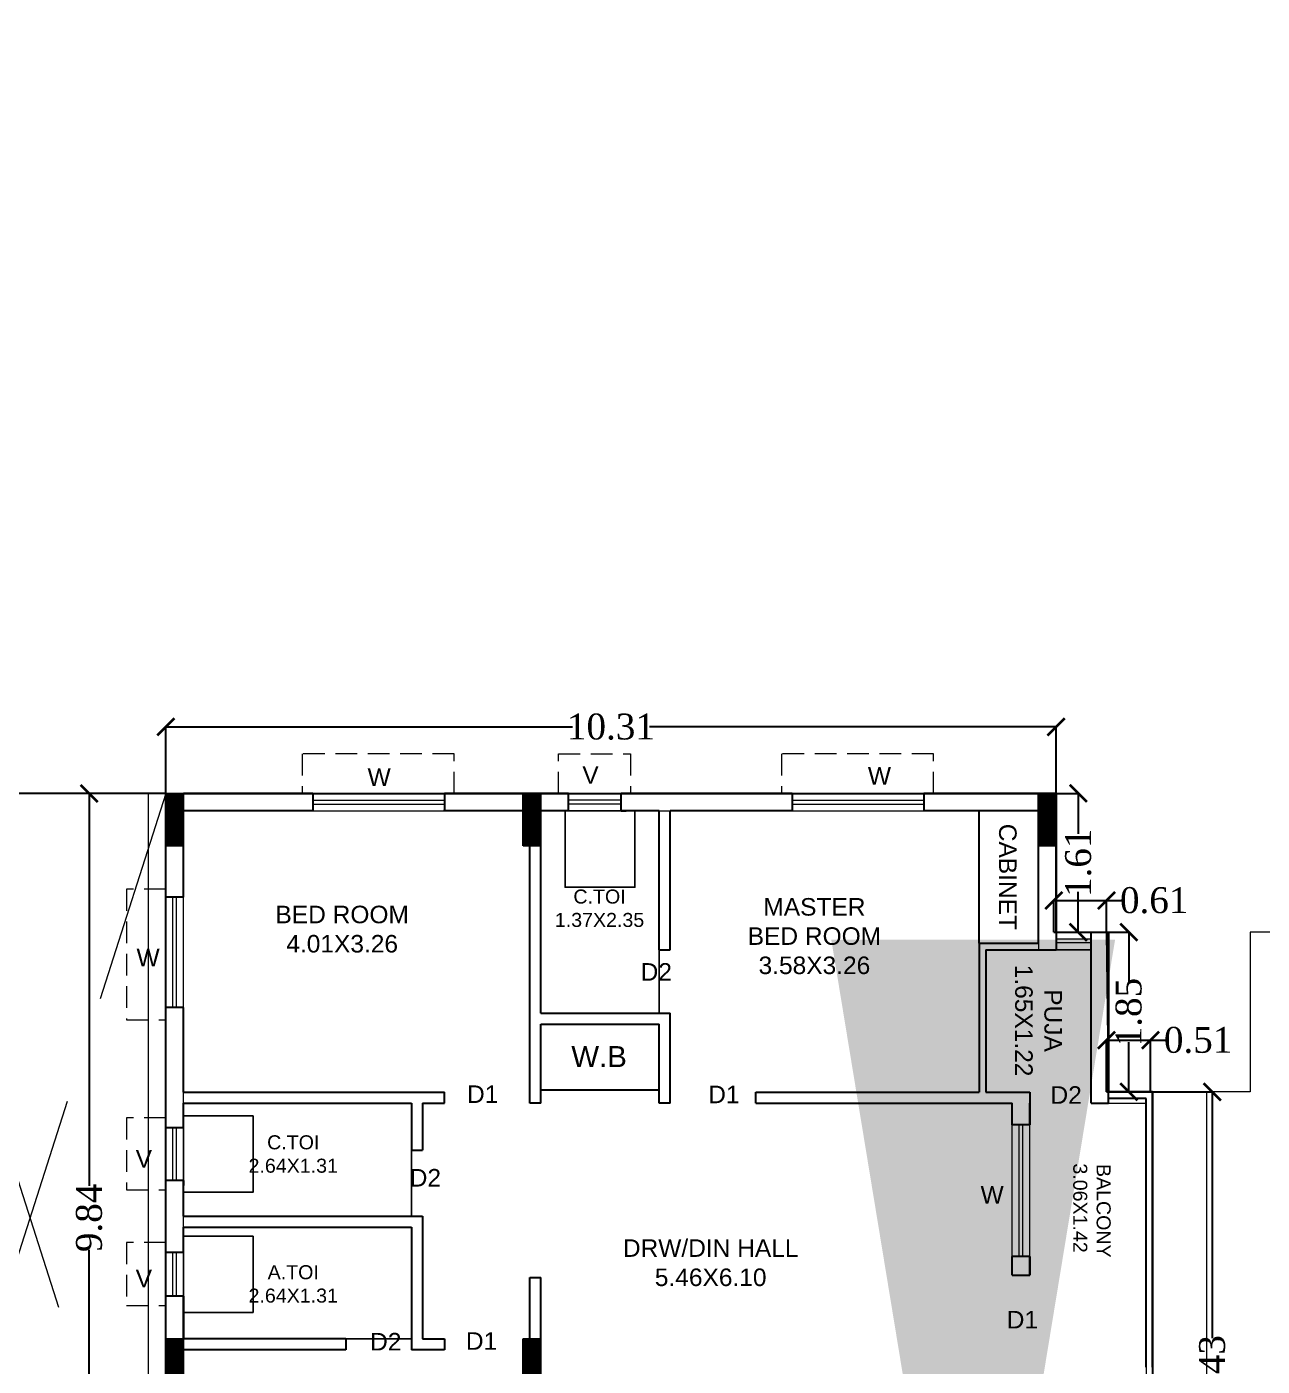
# Model space of a CAD drawing. Header units: metres. Extents: x 0 to 63445, y 32361 to 32804.
# Drawn here: x 63221.23 to 63235.55, y 32675.75 to 32691.27 of the extents above; entities that cross this region are included whole.
import ezdxf

# ---------------------------------------------------------------- set-up
doc = ezdxf.new("R2010")
doc.units = ezdxf.units.M
doc.header["$MEASUREMENT"] = 0
doc.header["$PDMODE"] = 34
doc.header["$PDSIZE"] = -10
for name, pattern in [('CONTINULUS', [0]), ('DASHED', [0.75, 0.5, -0.25]), ('DASHED2', [0.375, 0.25, -0.125])]:
    doc.linetypes.add(name, pattern=pattern)
doc.layers.get('0').update_dxf_attribs({"lineweight": 25})
doc.layers.add('BLK_1_FLR_3_BATH', color=3, linetype='Continuous', plot=False)
doc.layers.add('BLK_1_FLR_3_WATER_CLOSET', color=2, linetype='Continuous', plot=False)
for name, color, linetype, lineweight in [('BLK_1_FLR_3_BLT_UP_AREA', 14, 'DASHED', 9), ('BLK_1_FLR_3_BLT_UP_AREA_DEDUCT', 14, 'DASHED', 9), ('BLK_1_FLR_3_UNITFA', 7, 'Continuous', 0), ('COLUMN', 1, 'Continuous', 30), ('DIM', 56, 'Continuous', 20), ('hatch', 251, 'Continuous', 20), ('TEXT-2', 65, 'Continuous', 18), ('wall', 7, 'Continuous', 30), ('window', 154, 'Continuous', 9)]:
    doc.layers.add(name, color=color, linetype=linetype, lineweight=lineweight)
doc.layers.add('text', color=65, linetype='Continuous')
doc.styles.add('AutoDCRFont', font='arial.ttf')
doc.styles.add('small int', font='arial.ttf', dxfattribs={"height": 18})
doc.styles.get("Standard").update_dxf_attribs({"font": 'arial.ttf', "height": 0.4})
doc.styles.add('TNR', font='times.ttf', dxfattribs={"height": 0.5})
doc.dimstyles.new('ARCHANA', dxfattribs={"dimscale": 0, "dimtxt": 0.5, "dimasz": 0.5, "dimexe": 0, "dimexo": 0, "dimgap": 0, "dimtad": 0, "dimzin": 0, "dimdsep": 46, "dimtxsty": 'TNR', "dimblk": 'ARCHTICK', "dimcen": 0.09, "dimclrd": 36, "dimclre": 36, "dimclrt": 7, "dimadec": 0, "dimazin": 0, "dimtfac": 1, "dimtofl": 0, "dimtmove": 0, "dimatfit": 3, "dimldrblk": 'ARCHTICK', "dimfxl": 1, "dimfrac": 2, "dimtolj": 1, "dimtzin": 0, "dimlwd": -1, "dimlwe": -1, "dimarcsym": 0})
doc.dimstyles.new('STD', dxfattribs={"dimtxt": 10, "dimasz": 10, "dimexe": 0, "dimexo": 0, "dimgap": 0.09, "dimtad": 0, "dimdec": 0, "dimzin": 0, "dimdsep": 46, "dimlunit": 4, "dimtxsty": 'small int', "dimcen": 0.09, "dimclrd": 75, "dimclre": 75, "dimadec": 0, "dimazin": 0, "dimtfac": 1, "dimtdec": 0, "dimtofl": 0, "dimtmove": 0, "dimatfit": 3, "dimfxl": 1, "dimtolj": 1, "dimtzin": 0, "dimarcsym": 0})

# ---------------------------------------------------------------- blocks, each defined once
blk = doc.blocks.new('A$C7D115503')
at = {"layer": 'COLUMN', "ltscale": 3}
h = blk.add_hatch(dxfattribs=at)
h.set_pattern_fill('ANSI31', color=256, style=0)
h.paths.add_polyline_path([(-14.36, -11.59), (-6.36, -11.59), (-6.36, 12.41), (-14.36, 12.41)])
at = {"layer": 'COLUMN', "ltscale": 0.05}
for p, q in [((-14.36, 12.41), (-6.36, 12.41)), ((-14.36, 12.41), (-14.36, -11.59)), ((-6.36, 12.41), (-6.36, -11.59)), ((-6.36, -11.59), (-14.36, -11.59))]:
    blk.add_line(p, q, dxfattribs=at)
blk = doc.blocks.new('_ArchTick')
at = {"color": 0, "linetype": 'ByBlock', "const_width": 0.15}
blk.add_lwpolyline([(-0.5, -0.5), (0.5, 0.5)], dxfattribs=at)
blk = doc.blocks.new('*D783')
at = {"layer": 'Defpoints', "color": 0, "ltscale": 0.5, "transparency": 16777216}
for p in [(63221.955, 32682.389), (63222.843, 32682.389), (63222.843, 32672.551)]:
    blk.add_point(p, dxfattribs=at)
at = {"layer": 'wall', "color": 36, "ltscale": 0.5, "transparency": 16777216}
for p, q in [((63222.843, 32682.389), (63221.955, 32682.389)), ((63221.955, 32682.389), (63221.955, 32677.841)), ((63221.955, 32672.551), (63221.955, 32677.099)), ((63222.843, 32672.551), (63221.955, 32672.551))]:
    blk.add_line(p, q, dxfattribs=at)
at = {"layer": 'wall', "color": 36, "ltscale": 0.5, "transparency": 16777216, "xscale": 0.2, "yscale": 0.2, "zscale": 0.2}
for p, rotation in [((63221.955, 32682.389), 90), ((63221.955, 32672.551), 270)]:
    blk.add_blockref('_ArchTick', p, dxfattribs=dict(at, rotation=rotation))
at = {"layer": 'wall', "color": 7, "ltscale": 0.5, "transparency": 16777216, "insert": (63221.955, 32677.47), "char_height": 0.5, "attachment_point": 5, "rotation": 90, "style": 'TNR'}
blk.add_mtext('\\A1;{\\H0.6x;9.84}', dxfattribs=at)
blk = doc.blocks.new('*D784')
at = {"layer": 'Defpoints', "color": 0, "ltscale": 0.5, "transparency": 16777216}
for p in [(63233.157, 32683.161), (63222.843, 32682.389), (63233.157, 32682.389)]:
    blk.add_point(p, dxfattribs=at)
at = {"layer": 'wall', "color": 36, "ltscale": 0.5, "transparency": 16777216}
for p, q in [((63222.843, 32682.389), (63222.843, 32683.161)), ((63222.843, 32683.161), (63227.554, 32683.161)), ((63233.157, 32683.161), (63228.445, 32683.161)), ((63233.157, 32682.389), (63233.157, 32683.161))]:
    blk.add_line(p, q, dxfattribs=at)
at = {"layer": 'wall', "color": 36, "ltscale": 0.5, "transparency": 16777216, "xscale": 0.2, "yscale": 0.2, "zscale": 0.2, "rotation": 180}
blk.add_blockref('_ArchTick', (63222.843, 32683.161), dxfattribs=at)
at = {"layer": 'wall', "color": 36, "ltscale": 0.5, "transparency": 16777216, "xscale": 0.2, "yscale": 0.2, "zscale": 0.2}
blk.add_blockref('_ArchTick', (63233.157, 32683.161), dxfattribs=at)
at = {"layer": 'wall', "color": 7, "ltscale": 0.5, "transparency": 16777216, "insert": (63228, 32683.161), "char_height": 0.5, "attachment_point": 5, "style": 'TNR'}
blk.add_mtext('\\A1;{\\H0.6x;10.31}', dxfattribs=at)
blk = doc.blocks.new('*D740')
at = {"layer": 'Defpoints', "color": 0, "ltscale": 0.5, "transparency": 16777216}
for p in [(63234.251, 32678.93), (63234.967, 32678.93), (63234.251, 32672.5)]:
    blk.add_point(p, dxfattribs=at)
at = {"layer": 'wall', "color": 36, "ltscale": 0.5, "transparency": 16777216}
for p, q in [((63234.251, 32678.93), (63234.967, 32678.93)), ((63234.967, 32678.93), (63234.967, 32676.075)), ((63234.967, 32672.5), (63234.967, 32675.355)), ((63234.251, 32672.5), (63234.967, 32672.5))]:
    blk.add_line(p, q, dxfattribs=at)
at = {"layer": 'wall', "color": 36, "ltscale": 0.5, "transparency": 16777216, "xscale": 0.2, "yscale": 0.2, "zscale": 0.2}
for p, rotation in [((63234.967, 32678.93), 90), ((63234.967, 32672.5), 270)]:
    blk.add_blockref('_ArchTick', p, dxfattribs=dict(at, rotation=rotation))
at = {"layer": 'wall', "color": 7, "ltscale": 0.5, "transparency": 16777216, "insert": (63234.967, 32675.715), "char_height": 0.5, "attachment_point": 5, "rotation": 90, "style": 'TNR'}
blk.add_mtext('\\A1;{\\H0.6x;6.43}', dxfattribs=at)
blk = doc.blocks.new('*D741')
at = {"layer": 'Defpoints', "color": 0, "ltscale": 0.5, "transparency": 16777216}
for p in [(63234.251, 32679.53), (63233.741, 32678.93), (63234.251, 32678.93)]:
    blk.add_point(p, dxfattribs=at)
at = {"layer": 'wall', "color": 36, "ltscale": 0.5, "transparency": 16777216}
for p, q in [((63233.741, 32678.93), (63233.741, 32679.53)), ((63233.741, 32679.53), (63234.251, 32679.53)), ((63234.251, 32678.93), (63234.251, 32679.53)), ((63234.251, 32679.53), (63234.451, 32679.53))]:
    blk.add_line(p, q, dxfattribs=at)
at = {"layer": 'wall', "color": 36, "ltscale": 0.5, "transparency": 16777216, "xscale": 0.2, "yscale": 0.2, "zscale": 0.2, "rotation": 180}
blk.add_blockref('_ArchTick', (63233.741, 32679.53), dxfattribs=at)
at = {"layer": 'wall', "color": 36, "ltscale": 0.5, "transparency": 16777216, "xscale": 0.2, "yscale": 0.2, "zscale": 0.2}
blk.add_blockref('_ArchTick', (63234.251, 32679.53), dxfattribs=at)
at = {"layer": 'wall', "color": 7, "ltscale": 0.5, "transparency": 16777216, "insert": (63234.803, 32679.53), "char_height": 0.5, "attachment_point": 5, "style": 'TNR'}
blk.add_mtext('\\A1;{\\H0.6x;0.51}', dxfattribs=at)
blk = doc.blocks.new('*D742')
at = {"layer": 'Defpoints', "color": 0, "ltscale": 0.5, "transparency": 16777216}
for p in [(63233.741, 32680.78), (63234, 32680.78), (63233.741, 32678.93)]:
    blk.add_point(p, dxfattribs=at)
at = {"layer": 'wall', "color": 36, "ltscale": 0.5, "transparency": 16777216}
for p, q in [((63233.741, 32680.78), (63234, 32680.78)), ((63234, 32680.78), (63234, 32680.203)), ((63234, 32678.93), (63234, 32679.508)), ((63233.741, 32678.93), (63234, 32678.93))]:
    blk.add_line(p, q, dxfattribs=at)
at = {"layer": 'wall', "color": 36, "ltscale": 0.5, "transparency": 16777216, "xscale": 0.2, "yscale": 0.2, "zscale": 0.2}
for p, rotation in [((63234, 32680.78), 90), ((63234, 32678.93), 270)]:
    blk.add_blockref('_ArchTick', p, dxfattribs=dict(at, rotation=rotation))
at = {"layer": 'wall', "color": 7, "ltscale": 0.5, "transparency": 16777216, "insert": (63234, 32679.855), "char_height": 0.5, "attachment_point": 5, "rotation": 90, "style": 'TNR'}
blk.add_mtext('\\A1;{\\H0.6x;1.85}', dxfattribs=at)
blk = doc.blocks.new('*D743')
at = {"layer": 'Defpoints', "color": 0, "ltscale": 0.5, "transparency": 16777216}
for p in [(63233.131, 32681.149), (63233.131, 32680.78), (63233.741, 32680.78)]:
    blk.add_point(p, dxfattribs=at)
at = {"layer": 'wall', "color": 36, "ltscale": 0.5, "transparency": 16777216}
for p, q in [((63233.131, 32680.78), (63233.131, 32681.149)), ((63233.131, 32681.149), (63233.741, 32681.149)), ((63233.741, 32680.78), (63233.741, 32681.149)), ((63233.741, 32681.149), (63233.941, 32681.149))]:
    blk.add_line(p, q, dxfattribs=at)
at = {"layer": 'wall', "color": 36, "ltscale": 0.5, "transparency": 16777216, "xscale": 0.2, "yscale": 0.2, "zscale": 0.2, "rotation": 180}
blk.add_blockref('_ArchTick', (63233.131, 32681.149), dxfattribs=at)
at = {"layer": 'wall', "color": 36, "ltscale": 0.5, "transparency": 16777216, "xscale": 0.2, "yscale": 0.2, "zscale": 0.2}
blk.add_blockref('_ArchTick', (63233.741, 32681.149), dxfattribs=at)
at = {"layer": 'wall', "color": 7, "ltscale": 0.5, "transparency": 16777216, "insert": (63234.294, 32681.149), "char_height": 0.5, "attachment_point": 5, "style": 'TNR'}
blk.add_mtext('\\A1;{\\H0.6x;0.61}', dxfattribs=at)
blk = doc.blocks.new('*D744')
at = {"layer": 'Defpoints', "color": 0, "ltscale": 0.5, "transparency": 16777216}
for p in [(63233.131, 32682.389), (63233.415, 32682.389), (63233.131, 32680.78)]:
    blk.add_point(p, dxfattribs=at)
at = {"layer": 'wall', "color": 36, "ltscale": 0.5, "transparency": 16777216}
for p, q in [((63233.131, 32682.389), (63233.415, 32682.389)), ((63233.415, 32682.389), (63233.415, 32681.92)), ((63233.415, 32680.78), (63233.415, 32681.25)), ((63233.131, 32680.78), (63233.415, 32680.78))]:
    blk.add_line(p, q, dxfattribs=at)
at = {"layer": 'wall', "color": 36, "ltscale": 0.5, "transparency": 16777216, "xscale": 0.2, "yscale": 0.2, "zscale": 0.2}
for p, rotation in [((63233.415, 32682.389), 90), ((63233.415, 32680.78), 270)]:
    blk.add_blockref('_ArchTick', p, dxfattribs=dict(at, rotation=rotation))
at = {"layer": 'wall', "color": 7, "ltscale": 0.5, "transparency": 16777216, "insert": (63233.415, 32681.585), "char_height": 0.5, "attachment_point": 5, "rotation": 90, "style": 'TNR'}
blk.add_mtext('\\A1;{\\H0.6x;1.61}', dxfattribs=at)
blk = doc.blocks.new('*D876')
at = {"layer": 'Defpoints', "color": 0, "ltscale": 3, "transparency": 16777216}
for p in [(0.832, 32691.245), (63267.277, 32691.245), (0, 32678.494)]:
    blk.add_point(p, dxfattribs=at)
at = {"layer": 'DIM', "ltscale": 3, "transparency": 16777216}
for p, q in [((5.832, 32691.245), (0.832, 32691.245)), ((0.832, 32691.245), (0.832, 32685.264)), ((0.832, 32678.494), (0.832, 32684.475)), ((0, 32678.494), (0.832, 32678.494))]:
    blk.add_line(p, q, dxfattribs=at)
at = {"layer": 'DIM', "ltscale": 3, "transparency": 16777216, "xscale": 0.05, "yscale": 0.05, "zscale": 0.05}
for p, rotation in [((0.832, 32691.245), 90), ((0.832, 32678.494), 270)]:
    blk.add_blockref('_ArchTick', p, dxfattribs=dict(at, rotation=rotation))
at = {"layer": 'DIM', "color": 7, "ltscale": 3, "transparency": 16777216, "insert": (0.832, 32684.87), "char_height": 0.4, "attachment_point": 5, "rotation": 90}
blk.add_mtext('\\A1;{\\H0.6x;12.75}', dxfattribs=at)

msp = doc.modelspace()

# ---------------------------------------------------------------- linework, layer by layer
at = {"layer": 'BLK_1_FLR_3_BATH', "color": 3}
for points in [[(63227.1877, 32682.1861), (63228.5593, 32682.1861), (63228.5593, 32679.8406), (63227.1877, 32679.8406)], [(63225.6891, 32678.7992), (63223.0458, 32678.7992), (63223.0458, 32677.4911), (63225.6891, 32677.4911)], [(63225.6891, 32677.3641), (63223.0458, 32677.3641), (63223.0458, 32676.0686), (63225.6891, 32676.0686)]]:
    msp.add_lwpolyline(points, close=True, dxfattribs=at)
at = {"layer": 'BLK_1_FLR_3_BLT_UP_AREA', "color": 14, "linetype": 'CONTINULUS', "ltscale": 0.05}
msp.add_lwpolyline([(63236.0175, 32680.7805), (63235.4079, 32680.7805), (63235.4079, 32678.9305), (63234.8983, 32678.9305), (63234.8983, 32678.9305), (63234.8983, 32672.4998), (63236.0175, 32672.4998)], dxfattribs=at)
at = {"layer": 'BLK_1_FLR_3_BLT_UP_AREA_DEDUCT', "color": 14, "linetype": 'Continuous'}
msp.add_lwpolyline([(63222.6394, 32672.3474), (63219.4908, 32672.3474), (63219.4908, 32682.3893), (63222.6394, 32682.3893)], close=True, dxfattribs=at)
at = {"layer": 'BLK_1_FLR_3_UNITFA', "color": 3, "ltscale": 0.5}
msp.add_lwpolyline([(63234.1999, 32672.576), (63233.1569, 32672.576), (63233.1569, 32672.703), (63227.0607, 32672.703), (63227.0607, 32672.5506), (63223.0458, 32672.5506), (63223.0458, 32682.1861), (63232.9537, 32682.1861), (63232.9537, 32680.5773), (63233.5642, 32680.5773), (63233.5633, 32678.7992), (63234.1999, 32678.7992), (63234.1999, 32672.576)], close=True, dxfattribs=at)
at = {"layer": 'BLK_1_FLR_3_WATER_CLOSET', "color": 3}
for points in [[(63228.2779, 32682.1861), (63227.4692, 32682.1861), (63227.4692, 32681.3012), (63228.2779, 32681.3012)], [(63223.8545, 32678.652), (63223.0458, 32678.652), (63223.0458, 32677.767), (63223.8545, 32677.767)], [(63223.8545, 32677.2597), (63223.0458, 32677.2597), (63223.0458, 32676.3747), (63223.8545, 32676.3747)]]:
    msp.add_lwpolyline(points, close=True, dxfattribs=at)
at = {"layer": 'hatch', "linetype": 'DASHED2', "ltscale": 10}
for p, q in [((63222.8426, 32682.3893), (63219.694, 32672.5506)), ((63219.694, 32682.3882), (63222.8426, 32672.5506))]:
    msp.add_line(p, q, dxfattribs=at)
at = {"layer": 'wall'}
for p, q in [((63222.8426, 32682.3893), (63219.694, 32682.3893)), ((63232.2678, 32680.6535), (63232.2678, 32682.1861)), ((63232.2678, 32680.6535), (63232.2678, 32678.9262)), ((63232.344, 32680.5773), (63232.344, 32678.9262)), ((63227.1877, 32678.9549), (63228.5593, 32678.9549)), ((63225.6891, 32678.7992), (63225.6891, 32678.2531)), ((63225.8161, 32678.7992), (63225.8161, 32678.2531)), ((63227.1877, 32678.7992), (63227.0607, 32678.7992)), ((63228.6863, 32678.7992), (63228.5593, 32678.7992)), ((63225.8161, 32677.4911), (63225.8161, 32676.0686)), ((63225.6891, 32677.3641), (63225.6891, 32675.9416)), ((63224.927, 32676.0686), (63223.0458, 32676.0686)), ((63224.927, 32676.0686), (63224.927, 32675.9416)), ((63225.8161, 32676.0686), (63226.0701, 32676.0686)), ((63226.0701, 32676.0686), (63226.0701, 32675.9416)), ((63224.927, 32675.9416), (63223.0458, 32675.9416)), ((63226.0701, 32675.9416), (63225.6891, 32675.9416))]:
    msp.add_line(p, q, dxfattribs=at)
at = {"layer": 'wall', "ltscale": 0.05}
for p, q in [((63222.8426, 32681.1864), (63222.8426, 32682.3893)), ((63224.546, 32682.3893), (63223.0458, 32682.3893)), ((63226.9845, 32682.3893), (63226.0701, 32682.3893)), ((63227.5082, 32682.3893), (63226.9845, 32682.3893)), ((63230.0994, 32682.3893), (63228.1178, 32682.3893)), ((63233.1569, 32682.3893), (63231.6235, 32682.3893)), ((63233.1569, 32680.7805), (63233.1569, 32682.3893)), ((63233.1569, 32682.3893), (63233.1569, 32680.7805)), ((63224.546, 32682.1861), (63223.0458, 32682.1861)), ((63223.0458, 32681.1864), (63223.0458, 32682.1861)), ((63226.0701, 32682.1861), (63226.0701, 32682.1988)), ((63226.9845, 32682.1861), (63226.0701, 32682.1861)), ((63227.0607, 32678.7992), (63227.0607, 32682.1988)), ((63227.5082, 32682.1861), (63227.1877, 32682.1861)), ((63227.5082, 32682.1861), (63227.3713, 32682.1861)), ((63228.5593, 32682.1861), (63228.116, 32682.1861)), ((63228.5593, 32682.1861), (63228.1178, 32682.1861)), ((63228.5593, 32680.5773), (63228.5593, 32682.1861)), ((63230.0994, 32682.1861), (63228.6863, 32682.1861)), ((63228.6863, 32680.5773), (63228.6863, 32682.1861)), ((63232.9537, 32682.1861), (63231.6235, 32682.1861)), ((63232.9537, 32680.6535), (63232.9537, 32682.1861)), ((63227.1877, 32679.8406), (63227.1877, 32681.7924)), ((63233.1569, 32680.7805), (63233.7665, 32680.7805)), ((63233.5633, 32678.7992), (63233.5633, 32680.7805)), ((63233.7665, 32678.7992), (63233.7665, 32680.7805)), ((63228.5593, 32680.5773), (63228.6863, 32680.5773)), ((63232.2678, 32680.6535), (63232.9537, 32680.6535)), ((63232.344, 32680.5773), (63233.1569, 32680.5773)), ((63222.8426, 32678.5143), (63222.8426, 32679.9077)), ((63223.0458, 32678.9262), (63223.0458, 32679.9077)), ((63227.1877, 32679.8406), (63228.6863, 32679.8406)), ((63228.6863, 32678.9262), (63228.6863, 32679.8406)), ((63227.1877, 32678.7992), (63227.1877, 32679.7136)), ((63227.1877, 32679.7136), (63228.5593, 32679.7136)), ((63228.5593, 32678.7992), (63228.5593, 32679.7136)), ((63223.0458, 32678.9262), (63225.9939, 32678.9262)), ((63223.0458, 32678.5143), (63223.0458, 32678.7992)), ((63223.0458, 32678.7992), (63225.6891, 32678.7992)), ((63225.8161, 32678.7992), (63226.0701, 32678.7992)), ((63225.8669, 32678.9262), (63226.0701, 32678.9262)), ((63226.0701, 32678.7992), (63226.0701, 32678.9262)), ((63228.6863, 32678.7992), (63228.6863, 32678.9262)), ((63228.6863, 32678.9262), (63228.6863, 32678.9262)), ((63229.677, 32678.7992), (63229.677, 32678.9262)), ((63229.677, 32678.9262), (63232.2678, 32678.9262)), ((63229.677, 32678.7992), (63232.6489, 32678.7992)), ((63232.344, 32678.9262), (63232.8521, 32678.9262)), ((63232.6489, 32678.5474), (63232.6489, 32678.7992)), ((63232.8521, 32678.9262), (63232.8521, 32678.5474)), ((63232.8521, 32678.5474), (63232.8521, 32678.7992)), ((63233.5633, 32678.7992), (63233.7665, 32678.7992)), ((63234.2761, 32678.9305), (63233.7665, 32678.9305)), ((63234.1999, 32678.8543), (63233.7665, 32678.8543)), ((63234.1999, 32675.7384), (63234.1999, 32678.8543)), ((63234.2761, 32675.7384), (63234.2761, 32678.9305)), ((63225.6891, 32678.2531), (63225.8161, 32678.2531)), ((63222.8426, 32677.0697), (63222.8426, 32677.9047)), ((63223.0458, 32677.4911), (63223.0458, 32677.9047)), ((63223.0458, 32677.4911), (63225.8161, 32677.4911)), ((63223.0458, 32677.0697), (63223.0458, 32677.3641)), ((63223.0458, 32677.3641), (63225.6891, 32677.3641)), ((63232.6489, 32676.8053), (63232.6489, 32677.0234)), ((63232.8521, 32676.8053), (63232.8521, 32677.0234)), ((63232.8521, 32677.0234), (63232.8521, 32676.8053)), ((63227.0607, 32675.8908), (63227.0607, 32676.7788)), ((63227.0607, 32676.7788), (63227.0607, 32676.7788)), ((63227.0607, 32676.7788), (63227.1877, 32676.7788)), ((63227.0607, 32676.7788), (63227.1877, 32676.7788)), ((63227.1877, 32675.8908), (63227.1877, 32676.7788)), ((63232.6489, 32676.8053), (63232.8521, 32676.8053)), ((63222.8426, 32674.8846), (63222.8426, 32676.5647)), ((63223.0458, 32676.0686), (63223.0458, 32676.5647)), ((63223.0458, 32674.8846), (63223.0458, 32675.9416)), ((63226.9845, 32675.8908), (63227.0607, 32675.8908)), ((63226.9845, 32675.7638), (63227.1877, 32675.7638))]:
    msp.add_line(p, q, dxfattribs=at)
at = {"layer": 'wall', "ltscale": 3}
for p, q in [((63224.546, 32682.3893), (63224.546, 32682.1861)), ((63226.0701, 32682.3893), (63226.0701, 32682.1861)), ((63227.5082, 32682.1861), (63227.5082, 32682.3893)), ((63228.1178, 32682.1861), (63228.1178, 32682.3893)), ((63230.0994, 32682.3893), (63230.0994, 32682.1861)), ((63231.6235, 32682.3893), (63231.6235, 32682.1861)), ((63223.0458, 32681.1864), (63222.8426, 32681.1864)), ((63223.0458, 32679.9077), (63222.8426, 32679.9077)), ((63223.0458, 32678.5143), (63222.8426, 32678.5143)), ((63232.8521, 32678.5474), (63232.6489, 32678.5474)), ((63223.0458, 32677.9047), (63222.8426, 32677.9047)), ((63223.0458, 32677.0697), (63222.8426, 32677.0697)), ((63232.8521, 32677.0234), (63232.6489, 32677.0234)), ((63223.0458, 32676.5647), (63222.8426, 32676.5647))]:
    msp.add_line(p, q, dxfattribs=at)
at = {"layer": 'wall', "ltscale": 0.1}
for p, q in [((63228.1178, 32682.1861), (63228.1756, 32682.1861)), ((63223.0458, 32677.9047), (63223.0458, 32677.847)), ((63223.0458, 32676.5647), (63223.0458, 32676.0686))]:
    msp.add_line(p, q, dxfattribs=at)
at = {"layer": 'wall', "ltscale": 0.5}
msp.add_line((63233.1569, 32680.7805), (63233.1569, 32680.5773), dxfattribs=at)
msp.add_lwpolyline([(63219.694, 32672.5506), (63222.8426, 32672.5506), (63222.8426, 32682.3893), (63233.1569, 32682.3893), (63233.1569, 32680.7805), (63233.7665, 32680.7805), (63233.7665, 32678.9305), (63234.2507, 32678.9305), (63234.2761, 32678.9305), (63234.2761, 32672.4998), (63233.1569, 32672.4998), (63233.1569, 32670.0614), (63234.2507, 32670.0614), (63234.2761, 32670.0614), (63234.2761, 32663.6307), (63233.7665, 32663.6307), (63233.7665, 32661.7807), (63233.1569, 32661.7807), (63233.1569, 32660.1719), (63222.8426, 32660.1719), (63222.8426, 32670.0106), (63219.694, 32670.0106)], dxfattribs=at)
msp.add_lwpolyline([(63222.8426, 32682.3893), (63233.1569, 32682.3893), (63233.1569, 32680.7805), (63233.7411, 32680.7805), (63233.7665, 32678.9305), (63234.2761, 32678.9305), (63234.2761, 32672.4998), (63227.1877, 32672.4998), (63227.1877, 32672.3474), (63222.8426, 32672.3474)], close=True, dxfattribs=at)
at = {"layer": 'wall'}
msp.add_arc((63233.1315, 32682.238), 0.0254, 0, 90, dxfattribs=at)
at = {"layer": 'window'}
for p, q in [((63224.546, 32682.3893), (63226.0692, 32682.3893)), ((63227.5091, 32682.3893), (63227.5082, 32682.3893)), ((63227.5091, 32682.3893), (63228.1178, 32682.3893)), ((63230.0994, 32682.3893), (63231.6226, 32682.3893)), ((63224.546, 32682.3094), (63226.0692, 32682.3094)), ((63224.546, 32682.2661), (63226.0692, 32682.2661)), ((63227.5091, 32682.3094), (63227.5082, 32682.3094)), ((63227.5091, 32682.2661), (63227.5082, 32682.2661)), ((63228.1178, 32682.3094), (63227.5091, 32682.3094)), ((63228.1178, 32682.2661), (63227.5091, 32682.2661)), ((63230.0994, 32682.3094), (63231.6226, 32682.3094)), ((63230.0994, 32682.2661), (63231.6226, 32682.2661)), ((63224.546, 32682.1861), (63226.0692, 32682.1861)), ((63227.5091, 32682.1861), (63227.5082, 32682.1861)), ((63228.1178, 32682.1862), (63227.5091, 32682.1861)), ((63228.1169, 32682.1861), (63228.116, 32682.1861)), ((63230.0994, 32682.1861), (63231.6226, 32682.1861)), ((63222.8426, 32679.9077), (63222.8426, 32681.1855)), ((63222.9225, 32679.9077), (63222.9225, 32681.1855)), ((63222.9658, 32679.9077), (63222.9658, 32681.1855)), ((63223.0458, 32679.9077), (63223.0458, 32681.1855)), ((63233.5642, 32680.7805), (63233.1569, 32680.7805)), ((63233.5642, 32680.7005), (63233.1569, 32680.7005)), ((63233.5642, 32680.6572), (63233.1569, 32680.6572)), ((63233.5642, 32680.5773), (63233.1569, 32680.5773)), ((63222.8426, 32677.9047), (63222.8426, 32678.5143)), ((63222.8426, 32678.5134), (63222.8426, 32678.5143)), ((63222.9225, 32677.9047), (63222.9225, 32678.5143)), ((63222.9225, 32678.5134), (63222.9225, 32678.5143)), ((63222.9658, 32677.9047), (63222.9658, 32678.5143)), ((63222.9658, 32678.5134), (63222.9658, 32678.5143)), ((63223.0458, 32678.5134), (63223.0458, 32678.5143)), ((63223.0458, 32677.9047), (63223.0458, 32678.5143)), ((63232.6489, 32677.0234), (63232.6489, 32678.5465)), ((63232.7288, 32677.0234), (63232.7288, 32678.5465)), ((63232.7721, 32677.0234), (63232.7721, 32678.5465)), ((63232.8521, 32677.0234), (63232.8521, 32678.5465)), ((63222.8426, 32677.0688), (63222.8426, 32677.0697)), ((63222.8426, 32676.5647), (63222.8426, 32677.0697)), ((63222.9225, 32676.5647), (63222.9225, 32677.0697)), ((63222.9225, 32677.0688), (63222.9225, 32677.0697)), ((63222.9658, 32676.5647), (63222.9658, 32677.0697)), ((63222.9658, 32677.0688), (63222.9658, 32677.0697)), ((63223.0458, 32677.0688), (63223.0458, 32677.0697)), ((63223.0458, 32676.5647), (63223.0458, 32677.0697))]:
    msp.add_line(p, q, dxfattribs=at)
at = {"layer": 'window', "color": 8, "linetype": 'DASHED2'}
for points in [[(63226.1843, 32682.3893), (63226.1843, 32682.8465), (63224.4222, 32682.8465), (63224.4222, 32682.3893)], [(63227.3931, 32682.3893), (63227.3931, 32682.8465), (63228.227, 32682.8465), (63228.227, 32682.3893)], [(63231.7377, 32682.3893), (63231.7377, 32682.8465), (63229.9756, 32682.8465), (63229.9756, 32682.3893)], [(63222.8426, 32681.2801), (63222.3854, 32681.2801), (63222.3854, 32679.7634), (63222.8426, 32679.7634)], [(63222.8426, 32678.6295), (63222.3854, 32678.6295), (63222.3854, 32677.7955), (63222.8426, 32677.7955)], [(63222.8426, 32677.1848), (63222.3854, 32677.1848), (63222.3854, 32676.4555), (63222.8426, 32676.4555)]]:
    msp.add_lwpolyline(points, dxfattribs=at)

# ---------------------------------------------------------------- block references
at = {"layer": 'COLUMN', "ltscale": 0.05, "xscale": 0.025400733691282, "yscale": 0.025400733691282, "zscale": 0.025400733691282, "rotation": 180}
for p in [(63222.6809, 32682.095), (63226.8229, 32682.095), (63232.792, 32682.095), (63222.6809, 32675.7744), (63226.8229, 32675.7744)]:
    msp.add_blockref('A$C7D115503', p, dxfattribs=at)

# ---------------------------------------------------------------- texts
at = {"layer": 'text', "rotation": 270}
for s, insert, char_height, width, attachment_point in [('\\pxqc;CABINET', (63232.4939, 32678.4753), 0.203206, 5.893319, 9), ('\\pxqc;PUJA\\P1.65X1.22', (63233.225, 32682.5998), 0.20321, 5.68602, 1), ('\\pxqc; BALCONY\\P3.06X1.42', (63233.7898, 32675.3483), 0.162565, 4.470808, 3)]:
    msp.add_mtext(s, dxfattribs=dict(at, insert=insert, char_height=char_height, width=width, attachment_point=attachment_point))
at = {"layer": 'text'}
for s, insert, char_height, width, attachment_point in [('\\pxqc;C.TOI\\P1.37X2.35', (63230.1006, 32681.2752), 0.162565, 4.465728, 3), ('\\pxqc;MASTER \\PBED ROOM\\P3.58X3.26', (63233.1517, 32681.1761), 0.203206, 5.588511, 3), ('\\pxqc;BED ROOM\\P4.01X3.26', (63227.6802, 32681.0875), 0.203206, 5.588511, 3), ('\\pxqc,t17;D2', (63231.4592, 32680.219), 0.203206, 5.867919, 9), ('\\pxqc;W.B', (63231.2308, 32679.4613), 0.24385, 6.736694, 3), ('\\pxqc;D1', (63229.4478, 32678.8022), 0.20321, 5.867919, 9), ('\\pxqc;D1', (63232.2426, 32678.7992), 0.20321, 5.867919, 9), ('\\pxqc,t17;D2', (63236.2078, 32678.7927), 0.203206, 5.867919, 9), ('\\pxqc;C.TOI\\P2.64X1.31', (63226.5519, 32678.4271), 0.162565, 4.465728, 3), ('\\pxqc,t17;D2', (63228.7842, 32677.8334), 0.203206, 5.867919, 9), ('\\pxqc;DRW/DIN HALL\\P5.46X6.10', (63231.9497, 32677.2218), 0.203206, 5.588511, 3), ('\\pxqc;A.TOI\\P2.64X1.31', (63226.5519, 32676.9219), 0.162565, 4.465728, 3), ('\\pxqc;D1', (63235.7009, 32676.1889), 0.20321, 5.867919, 9), ('\\pxqc,t17;D2', (63228.3248, 32675.9339), 0.203206, 5.867919, 9), ('\\pxqc;D1', (63229.4345, 32675.9416), 0.20321, 5.867919, 9)]:
    msp.add_mtext(s, dxfattribs=dict(at, insert=insert, char_height=char_height, width=width, attachment_point=attachment_point))
at = {"layer": 'TEXT-2', "char_height": 0.2032, "width": 0.183842, "attachment_point": 1, "style": 'AutoDCRFont'}
for s, insert in [('W', (63225.1805, 32682.6791)), ('V', (63227.6686, 32682.7042)), ('W', (63230.9769, 32682.6943)), ('W', (63222.5037, 32680.5888)), ('V', (63222.4937, 32678.2567)), ('W', (63232.2827, 32677.8395)), ('V', (63222.4937, 32676.8691))]:
    msp.add_mtext(s, dxfattribs=dict(at, insert=insert))

# ---------------------------------------------------------------- dimensions: what is measured, and where the dimension line sits
at = {"layer": 'DIM', "ltscale": 3}
dim = msp.add_linear_dim(base=(0.8318, 32691.2455), p1=(0, 32678.4943), p2=(63267.2772, 32691.2455), angle=90, text='{\\H0.6x;<>}', dimstyle='ARCHANA', override={"dimscale": 1, "dimtxt": 0.278, "dimasz": 0.05, "dimtxsty": 'Standard', "dimclrd": 256, "dimclre": 256, "dimfxl": 5, "dimfxlon": 1, "dimarcsym": 1}, dxfattribs=at)
dim.commit()
dim.dimension.update_dxf_attribs({"geometry": '*D876', "text_midpoint": (0.8318, 32684.8699)})
at = {"layer": 'wall', "ltscale": 0.5}
dim = msp.add_linear_dim(base=(63233.1569, 32683.1613), p1=(63222.8426, 32682.3893), p2=(63233.1569, 32682.3893), text='{\\H0.6x;<>}', dimstyle='ARCHANA', override={"dimscale": 1, "dimtxt": 0.3, "dimasz": 0.2, "dimfxl": 6, "dimarcsym": 1}, dxfattribs=at)
dim.commit()
dim.dimension.update_dxf_attribs({"geometry": '*D784', "text_midpoint": (63227.9997, 32683.1613), "dimtype": 160})
for base, p1, p2, angle, picture, middle in [((63221.955, 32682.3893), (63222.8426, 32672.5506), (63222.8426, 32682.3893), 90, '*D783', (63221.955, 32677.47)), ((63233.4146, 32682.3893), (63233.1315, 32680.7805), (63233.1315, 32682.3893), 90, '*D744', (63233.4146, 32681.5849)), ((63233.9999, 32680.7805), (63233.7411, 32678.9305), (63233.7411, 32680.7805), 90, '*D742', (63233.9999, 32679.8555)), ((63234.2507, 32679.5303), (63233.7411, 32678.9305), (63234.2507, 32678.9305), 180, '*D741', (63234.8033, 32679.5303)), ((63234.9666, 32678.9305), (63234.2507, 32672.4998), (63234.2507, 32678.9305), 90, '*D740', (63234.9666, 32675.7151))]:
    dim = msp.add_linear_dim(base=base, p1=p1, p2=p2, angle=angle, text='{\\H0.6x;<>}', dimstyle='ARCHANA', override={"dimscale": 1, "dimtxt": 0.3, "dimasz": 0.2, "dimfxl": 6, "dimarcsym": 1}, dxfattribs=at)
    dim.commit()
    dim.dimension.update_dxf_attribs({"geometry": picture, "text_midpoint": middle})
dim = msp.add_linear_dim(base=(63233.1315, 32681.1489), p1=(63233.7411, 32680.7805), p2=(63233.1315, 32680.7805), angle=180, text='{\\H0.6x;<>}', dimstyle='ARCHANA', override={"dimscale": 1, "dimtxt": 0.3, "dimasz": 0.2, "dimfxl": 6, "dimarcsym": 1}, dxfattribs=at)
dim.commit()
dim.dimension.update_dxf_attribs({"geometry": '*D743', "text_midpoint": (63234.2936, 32681.1489), "dimtype": 160})

# ---------------------------------------------------------------- leaders
at = {"layer": 'wall'}
msp.add_leader([(63232.197, 32670.6941), (63232.197, 32671.8828), (63228.934, 32671.8828)], dimstyle='STD', override={"dimgap": 0.09, "dimtad": 0, "dimfxl": 0.18, "dimfxlon": 1, "dimarcsym": 1}, dxfattribs=at)

doc.saveas('drawing.dxf')
